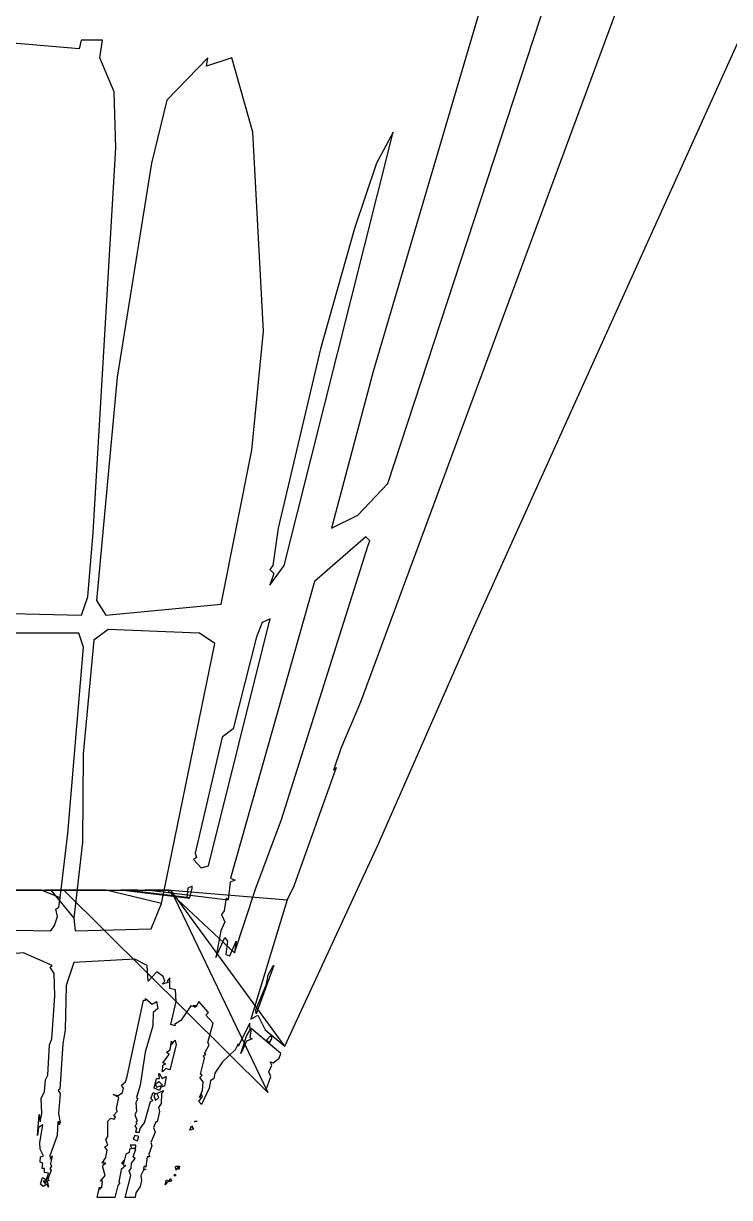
# Model space of a CAD drawing. Extents: x -57254 to 92099, y -1185 to 310651.
# Drawn here: x 4553 to 21059, y -1185 to 26254 of the extents above; entities that cross this region are included whole.
import ezdxf

# ---------------------------------------------------------------- set-up
doc = ezdxf.new("R2010")
doc.units = 0

msp = doc.modelspace()

# ---------------------------------------------------------------- linework, layer by layer
for p, q in [((15090.9091, 12170.4545), (39762.5845, 66786.6266)), ((27385.1675, 50816.9856), (12430.5687, 10395.1435)), ((13073.234, 15501.6202), (18003.2284, 30542.3729)), ((16086.6142, 29515.748), (12730.2716, 18121.5697)), ((5854.8243, 25659.176), (3461.9799, 25865.8537)), ((5901.0043, 25865.8537), (5854.8243, 25659.176)), ((6403.1564, 25865.8537), (5901.0043, 25865.8537)), ((6341.2558, 25454.7712), (6403.1564, 25865.8537)), ((6672.6831, 24659.1461), (6341.2558, 25454.7712)), ((8859.8794, 25454.7712), (7901.2601, 24465.5619)), ((9427.4565, 25454.7712), (8833.3039, 25252.6019)), ((8833.3039, 25252.6019), (8859.8794, 25454.7712)), ((9915.1597, 23711.5092), (9427.4565, 25454.7712)), ((6709.4832, 23346.2117), (6672.6831, 24659.1461)), ((7901.2601, 24465.5619), (7542.4599, 22988.4125)), ((10161.9718, 19065.1408), (9915.1597, 23711.5092)), ((13193.8482, 23711.5092), (12806.489, 22988.4125)), ((13145.9314, 23527.9085), (13193.8482, 23711.5092)), ((6184.7071, 14357.994), (6709.4832, 23346.2117)), ((10647.3988, 13585.2601), (13145.9314, 23527.9085)), ((7542.4599, 22988.4125), (6746.3194, 17991.5062)), ((12806.489, 22988.4125), (12291.1392, 21465.1899)), ((12291.1392, 21465.1899), (11497.4671, 18653.4954)), ((9894.9053, 16283.5423), (10161.9718, 19065.1408)), ((11497.4671, 18653.4954), (10504.6729, 14457.9439)), ((12730.2716, 18121.5697), (11750.7788, 14457.9439)), ((6746.3194, 17991.5062), (6260.282, 12769.3114)), ((9177.6178, 12681.9132), (9894.9053, 16283.5423)), ((12371.1548, 14762.4811), (13073.234, 15501.6202)), ((11750.7788, 14457.9439), (12371.1548, 14762.4811)), ((6057.9981, 12857.3433), (6184.7071, 14357.994)), ((10504.6729, 14457.9439), (10382.4663, 13585.2601)), ((10582.6974, 7647.4212), (12614.5539, 14062.7071)), ((12556.9432, 14258.8104), (11356.4309, 13215.9468)), ((12647.4501, 14160.3843), (12556.9432, 14258.8104)), ((12614.5539, 14062.7071), (12647.4501, 14160.3843)), ((10382.4663, 13585.2601), (10310.7379, 13491.9016)), ((10310.7379, 13491.9016), (10406.885, 13399.235)), ((10312.8029, 13125.3103), (10647.3988, 13585.2601)), ((11356.4309, 13215.9468), (9395.2535, 6278.1287)), ((10406.885, 13399.235), (10312.8029, 13125.3103)), ((5906.512, 12423.4524), (6057.9981, 12857.3433)), ((6260.282, 12769.3114), (6480.7626, 12423.4524)), ((6480.7626, 12423.4524), (9177.6178, 12681.9132)), ((2294.1448, 12508.9903), (5906.512, 12423.4524)), ((6536.5191, 12087.3061), (6196.3245, 11841.3268)), ((8649.0634, 12004.7393), (6536.5191, 12087.3061)), ((8875.0867, 6565.2325), (10294.9025, 12254.1909)), ((10135.2492, 12254.1909), (10004.7228, 11922.7482)), ((10317.2351, 12338.5214), (10135.2492, 12254.1909)), ((10294.9025, 12254.1909), (10317.2351, 12338.5214)), ((12842.931, 7064.8957), (15090.9091, 12170.4545)), ((5105.8452, 12004.7393), (2691.0404, 12004.7393)), ((5128.4135, 12004.7393), (5105.8452, 12004.7393)), ((5850.5981, 12004.7393), (5128.4135, 12004.7393)), ((5958.6023, 11680.1692), (5850.5981, 12004.7393)), ((6196.3245, 11841.3268), (5946.1821, 9181.1141)), ((8671.6317, 12004.7393), (8649.0634, 12004.7393)), ((9025.1256, 11760.469), (8671.6317, 12004.7393)), ((10004.7228, 11922.7482), (9453.4314, 9770.8333)), ((5590.8885, 7325.2282), (5958.6023, 11680.1692)), ((7779.8135, 5686.3085), (9025.1256, 11760.469)), ((12430.5687, 10395.1435), (11972.8245, 9309.3216)), ((9453.4314, 9770.8333), (9199.7977, 9570.5615)), ((9199.7977, 9570.5615), (8567.0958, 6861.7528)), ((5946.1821, 9181.1141), (5930.8126, 7116.3851)), ((11972.8245, 9309.3216), (11799.5515, 8805.7912)), ((11862.3118, 8867.3968), (10876.1615, 6091.7385)), ((11799.5515, 8805.7912), (11862.3118, 8867.3968)), ((9981.9698, 6045.7494), (10582.6974, 7647.4212)), ((5413.839, 5819.3613), (5590.8885, 7325.2282)), ((5930.8126, 7116.3851), (5730.6915, 5341.2859)), ((8567.0958, 6861.7528), (8594.879, 6761.838)), ((10666.2231, 2351.3406), (12842.931, 7064.8957)), ((8594.879, 6761.838), (8529.9519, 6712.2868)), ((8529.9519, 6712.2868), (8706.2895, 6516.7402)), ((8706.2895, 6516.7402), (8875.0867, 6565.2325)), ((8398.0116, 6045.7494), (8374.5842, 5819.3613)), ((8494.0024, 6091.7385), (8398.0116, 6045.7494)), ((8441.1178, 5819.3613), (8499.1153, 6045.7494)), ((8499.1153, 6045.7494), (8494.0024, 6091.7385)), ((9383.8315, 6184.4429), (9342.1817, 5774.7822)), ((9500.2129, 6231.1622), (9383.8315, 6184.4429)), ((9395.2535, 6278.1287), (9500.2129, 6231.1622)), ((9483.2499, 4536.3881), (9981.9698, 6045.7494)), ((10876.1615, 6091.7385), (10719.2036, 5774.7822)), ((0, 6000, 3200), (8000, 6000, 3200)), ((2836.9141, 6000, 3200), (5086.9141, 6000, 3200)), ((3182.3204, 6000, 866.958), (4917.1271, 6000, 858.6218)), ((4574.5856, 6000, 1692.2353), (3834.2541, 6000, 1700.5714)), ((4906.0773, 6000, 816.9412), (4552.4862, 6000, 816.9412)), ((4585.6354, 6000, 1700.5714), (4574.5856, 6000, 1692.2353)), ((4740.3315, 6000, 1700.5714), (4585.6354, 6000, 1700.5714)), ((4850.8287, 6000, 1650.5546), (4729.2818, 6000, 1683.8992)), ((4729.2818, 6000, 1683.8992), (4740.3315, 6000, 1700.5714)), ((4895.0276, 6000, 1592.2017), (4850.8287, 6000, 1650.5546)), ((4972.3757, 6000, 1033.6807), (4895.0276, 6000, 1592.2017)), ((4972.3757, 6000, 783.5966), (4906.0773, 6000, 816.9412)), ((4917.1271, 6000, 858.6218), (4972.3757, 6000, 900.3025)), ((4972.3757, 6000, 900.3025), (4972.3757, 6000, 1033.6807)), ((5413.839, 5819.3613), (4972.3757, 6000, 225.0756)), ((4972.3757, 6000, 225.0756), (4972.3757, 6000, 783.5966)), ((5182.3204, 6000, 1575.5294), (5071.8232, 6000, 1300.437)), ((5071.8232, 6000, 1300.437), (5071.8232, 6000, 891.9664)), ((5071.8232, 6000, 891.9664), (5193.3702, 6000, 858.6218)), ((5259.6685, 6000, 3200), (5082.8729, 6000, 3200)), ((5082.8729, 6000, 3200), (5303.8674, 6000, 3200)), ((5237.5691, 6000, 825.2773), (5082.8729, 6000, 800.2689)), ((5082.8729, 6000, 800.2689), (5082.8729, 6000, 491.8319)), ((5082.8729, 6000, 491.8319), (5193.3702, 6000, 191.7311)), ((5086.9141, 6000, 3200), (5108.9819, 6000, 3117.3333)), ((5138.1215, 6000, 3200), (5104.9724, 6000, 3200)), ((5104.9724, 6000, 3200), (5337.0166, 6000, 3200)), ((5108.9819, 6000, 3117.3333), (5196.2834, 6000, 2896.8889)), ((5160.221, 6000, 3200), (5116.0221, 6000, 3200)), ((5116.0221, 6000, 3200), (5226.5193, 6000, 3200)), ((5171.2707, 6000, 3200), (5116.0221, 6000, 3200)), ((5116.0221, 6000, 3200), (5237.5691, 6000, 3200)), ((5204.4199, 6000, 3200), (5138.1215, 6000, 3200)), ((5138.1215, 6000, 3200), (5160.221, 6000, 3200)), ((5226.5193, 6000, 3200), (5138.1215, 6000, 3200)), ((5138.1215, 6000, 3200), (5138.1215, 6000, 3200)), ((5138.1215, 6000, 3200), (5325.9669, 6000, 3200)), ((5226.5193, 6000, 3200), (5138.1215, 6000, 3200)), ((5193.3702, 6000, 3200), (5138.1215, 6000, 3200)), ((5138.1215, 6000, 3200), (5281.768, 6000, 3200)), ((5160.221, 6000, 3200), (5149.1713, 6000, 3200)), ((5149.1713, 6000, 3200), (5270.7182, 6000, 3200)), ((5270.7182, 6000, 3200), (5149.1713, 6000, 3200)), ((5149.1713, 6000, 3200), (5149.1713, 6000, 3200)), ((5149.1713, 6000, 3200), (5226.5193, 6000, 3200)), ((5281.768, 6000, 3200), (5160.221, 6000, 3200)), ((5226.5193, 6000, 3200), (5171.2707, 6000, 3200)), ((5171.2707, 6000, 3200), (5204.4199, 6000, 3200)), ((5182.3204, 6000, 3200), (5171.2707, 6000, 3200)), ((5237.5691, 6000, 3200), (5182.3204, 6000, 3200)), ((5248.6188, 6000, 1642.2185), (5182.3204, 6000, 1575.5294)), ((5204.4199, 6000, 3200), (5193.3702, 6000, 3200)), ((5193.3702, 6000, 858.6218), (6464.0884, 6000, 883.6303)), ((5193.3702, 6000, 191.7311), (5730.6915, 5341.2859)), ((5196.2834, 6000, 2896.8889), (5282.9704, 6000, 2731.5556)), ((5281.768, 6000, 3200), (5204.4199, 6000, 3200)), ((5237.5691, 6000, 3200), (5226.5193, 6000, 3200)), ((5280.3914, 6000, 3062.2222), (5236.3281, 6000, 3200)), ((5236.3281, 6000, 3200), (5497.0703, 6000, 3200)), ((5281.768, 6000, 3200), (5237.5691, 6000, 3200)), ((6276.2431, 6000, 816.9412), (5237.5691, 6000, 825.2773)), ((5513.8122, 6000, 1683.8992), (5248.6188, 6000, 1642.2185)), ((5292.8177, 6000, 3200), (5259.6685, 6000, 3200)), ((5323.2422, 6000, 2786.6667), (5280.3914, 6000, 3062.2222)), ((5348.0663, 6000, 3200), (5281.768, 6000, 3200)), ((5292.8177, 6000, 3200), (5281.768, 6000, 3200)), ((5282.9704, 6000, 2731.5556), (5323.2422, 6000, 2786.6667)), ((5370.1657, 6000, 3200), (5292.8177, 6000, 3200)), ((5337.0166, 6000, 3200), (5292.8177, 6000, 3200)), ((5303.8674, 6000, 3200), (5292.8177, 6000, 3200)), ((5292.8177, 6000, 3200), (5370.1657, 6000, 3200)), ((5325.9669, 6000, 3200), (5403.3149, 6000, 3200)), ((5337.0166, 6000, 3200), (5370.1657, 6000, 3200)), ((5348.0663, 6000, 3200), (5337.0166, 6000, 3200)), ((5436.4641, 6000, 3200), (5348.0663, 6000, 3200)), ((5348.0663, 6000, 3200), (5348.0663, 6000, 3200)), ((5370.1657, 6000, 3200), (5348.0663, 6000, 3200)), ((5403.3149, 6000, 3200), (5359.116, 6000, 3200)), ((5359.116, 6000, 3200), (5447.5138, 6000, 3200)), ((5379.4236, 5598.7355), (5413.839, 5819.3613)), ((5379.4236, 5598.7355), (5413.839, 5819.3613)), ((5458.5635, 6000, 3200), (5392.2652, 6000, 3200)), ((5392.2652, 6000, 3200), (5458.5635, 6000, 3200)), ((5403.3149, 6000, 3200), (5403.3149, 6000, 3200)), ((5447.5138, 6000, 3200), (5414.3646, 6000, 3200)), ((5414.3646, 6000, 3200), (5458.5635, 6000, 3200)), ((5502.7624, 6000, 3200), (5425.4144, 6000, 3200)), ((5425.4144, 6000, 3200), (5436.4641, 6000, 3200)), ((5458.5635, 6000, 3200), (5436.4641, 6000, 3200)), ((5436.4641, 6000, 3200), (5502.7624, 6000, 3200)), ((5497.0703, 6000, 3200), (10269.1694, 1270.1509)), ((5690.6077, 6000, 1683.8992), (5513.8122, 6000, 1675.563)), ((5513.8122, 6000, 1675.563), (5513.8122, 6000, 1683.8992)), ((5933.7017, 6000, 1608.8739), (5690.6077, 6000, 1683.8992)), ((5889.5028, 6000, 1950.6555), (5779.0055, 6000, 1875.6303)), ((5779.0055, 6000, 1875.6303), (5867.4033, 6000, 1825.6134)), ((5867.4033, 6000, 1825.6134), (5944.7514, 6000, 1833.9496)), ((5922.6519, 6000, 1942.3193), (5889.5028, 6000, 1950.6555)), ((5933.7017, 6000, 1950.6555), (5922.6519, 6000, 1942.3193)), ((6011.0497, 6000, 1892.3025), (5933.7017, 6000, 1950.6555)), ((6320.442, 6000, 1367.1261), (5933.7017, 6000, 1608.8739)), ((5944.7514, 6000, 1833.9496), (6011.0497, 6000, 1892.3025)), ((6298.3425, 6000, 2350.7899), (6176.7956, 6000, 2259.0924)), ((6176.7956, 6000, 2259.0924), (6298.3425, 6000, 2209.0756)), ((6287.2928, 6000, 816.9412), (6276.2431, 6000, 816.9412)), ((6486.1878, 6000, 791.9328), (6287.2928, 6000, 816.9412)), ((6342.5414, 6000, 2350.7899), (6298.3425, 6000, 2350.7899)), ((6298.3425, 6000, 2209.0756), (6386.7403, 6000, 2225.7479)), ((6441.989, 6000, 1183.7311), (6320.442, 6000, 1367.1261)), ((6353.5912, 6000, 2359.1261), (6342.5414, 6000, 2350.7899)), ((6475.1381, 6000, 2284.1008), (6353.5912, 6000, 2359.1261)), ((6386.7403, 6000, 2225.7479), (6475.1381, 6000, 2284.1008)), ((6464.0884, 6000, 883.6303), (6441.989, 6000, 1183.7311)), ((7779.8135, 5686.3085), (6486.1878, 6000, 791.9328)), ((6839.779, 6000, 2925.9832), (6828.7293, 6000, 2892.6387)), ((6828.7293, 6000, 2892.6387), (7016.5746, 6000, 2834.2857)), ((6994.4751, 6000, 3026.0168), (6839.779, 6000, 2925.9832)), ((6950.2762, 6000, 566.8571), (6839.779, 6000, 541.8487)), ((6839.779, 6000, 541.8487), (6861.8785, 6000, 150.0504)), ((6895.0276, 6000, 1500.5042), (6861.8785, 6000, 1342.1176)), ((6861.8785, 6000, 1342.1176), (6883.9779, 6000, 1042.0168)), ((6861.8785, 6000, 150.0504), (6895.0276, 6000, 133.3782)), ((6895.0276, 6000, 133.3782), (6861.8785, 6000, 125.042)), ((6861.8785, 6000, 125.042), (7005.5249, 6000, 91.6975)), ((6883.9779, 6000, 1042.0168), (6928.1768, 6000, 966.9916)), ((6939.2265, 6000, 16.6723), (6883.9779, 6000, 8.3361)), ((6883.9779, 6000, 8.3361), (8374.5842, 5819.3613)), ((6939.2265, 6000, 1575.5294), (6895.0276, 6000, 1500.5042)), ((6928.1768, 6000, 966.9916), (6906.0773, 6000, 958.6555)), ((6906.0773, 6000, 958.6555), (6961.326, 6000, 950.3193)), ((7005.5249, 6000, 1608.8739), (6939.2265, 6000, 1575.5294)), ((6950.2762, 6000, 8.3361), (6939.2265, 6000, 16.6723)), ((6961.326, 6000, 950.3193), (6950.2762, 6000, 925.3109)), ((6950.2762, 6000, 925.3109), (7049.7238, 6000, 966.9916)), ((6972.3757, 6000, 841.9496), (6950.2762, 6000, 808.605)), ((6950.2762, 6000, 808.605), (6950.2762, 6000, 566.8571)), ((8441.1178, 5819.3613), (6950.2762, 6000, 8.3361)), ((7049.7238, 6000, 850.2857), (6972.3757, 6000, 841.9496)), ((7138.1215, 6000, 3026.0168), (6994.4751, 6000, 3026.0168)), ((7049.7238, 6000, 966.9916), (7005.5249, 6000, 1600.5378)), ((7005.5249, 6000, 1600.5378), (7005.5249, 6000, 1608.8739)), ((7005.5249, 6000, 91.6975), (7104.9724, 6000, 100.0336)), ((7016.5746, 6000, 2834.2857), (7104.9724, 6000, 2850.958)), ((7104.9724, 6000, 100.0336), (7049.7238, 6000, 841.9496)), ((7049.7238, 6000, 841.9496), (7049.7238, 6000, 850.2857)), ((7104.9724, 6000, 2850.958), (7226.5193, 6000, 2925.9832)), ((7149.1713, 6000, 3026.0168), (7138.1215, 6000, 3026.0168)), ((7204.4199, 6000, 2992.6723), (7149.1713, 6000, 3026.0168)), ((7226.5193, 6000, 2925.9832), (7204.4199, 6000, 2992.6723)), ((7569.0608, 6000, 2034.0168), (7392.2652, 6000, 1833.9496)), ((7392.2652, 6000, 1833.9496), (7392.2652, 6000, 1308.7731)), ((7392.2652, 6000, 1308.7731), (7436.4641, 6000, 1042.0168)), ((7823.2044, 6000, 1025.3445), (7425.4144, 6000, 933.6471)), ((7425.4144, 6000, 933.6471), (7491.7127, 6000, 50.0168)), ((7436.4641, 6000, 1042.0168), (7668.5083, 6000, 1067.0252)), ((7491.7127, 6000, 50.0168), (7569.0608, 6000, 41.6807)), ((7569.0608, 6000, 41.6807), (7502.7624, 6000, 33.3445)), ((7502.7624, 6000, 33.3445), (9342.1817, 5774.7822)), ((7779.0055, 6000, 2084.0336), (7569.0608, 6000, 2034.0168)), ((7668.5083, 6000, 1067.0252), (7867.4033, 6000, 1125.3782)), ((7790.0552, 6000, 2084.0336), (7779.0055, 6000, 2084.0336)), ((7834.2541, 6000, 1867.2941), (7790.0552, 6000, 2084.0336)), ((7878.453, 6000, 1017.0084), (7823.2044, 6000, 1025.3445)), ((7867.4033, 6000, 1125.3782), (7834.2541, 6000, 1867.2941)), ((7955.8011, 6000, 275.0924), (7878.453, 6000, 1008.6723)), ((7878.453, 6000, 1008.6723), (7878.453, 6000, 1017.0084)), ((9483.2499, 4536.3881), (7922.6519, 6000, 8.3361)), ((7922.6519, 6000, 8.3361), (7955.8011, 6000, 275.0924)), ((8000, 6000, 3200), (8000, 6000, 3200)), ((8000, 6000, 3200), (8000, 6000, 3200)), ((8000, 6000, 3200), (8000, 6000, 3200)), ((8000, 6000, 3200), (8000, 6000, 3200)), ((8000, 6000, 3200), (8000, 6000, 3200)), ((8000, 6000, 3200), (8000, 6000, 3200)), ((8000, 6000, 3200), (8000, 6000, 3200)), ((8000, 6000, 3200), (10269.1694, 1270.1509)), ((8000, 6000, 2600.8739), (8000, 6000, 2575.8655)), ((8000, 6000, 2575.8655), (8000, 6000, 2592.5378)), ((8000, 6000, 2592.5378), (8000, 6000, 2550.8571)), ((8000, 6000, 2550.8571), (8000, 6000, 2475.8319)), ((8000, 6000, 2475.8319), (8000, 6000, 2300.7731)), ((8000, 6000, 2300.7731), (8000, 6000, 641.8824)), ((8000, 6000, 641.8824), (8000, 6000, 508.5042)), ((8000, 6000, 508.5042), (8000, 6000, 441.8151)), ((8000, 6000, 441.8151), (8000, 6000, 450.1513)), ((8000, 6000, 450.1513), (8000, 6000, 16.6723)), ((8000, 6000, 16.6723), (10719.2036, 5774.7822)), ((10666.2231, 2351.3406), (8000, 6000, 183.395)), ((8000, 6000, 183.395), (8000, 6000, 833.6134)), ((8000, 6000, 833.6134), (8000, 6000, 2484.1681)), ((8000, 6000, 2484.1681), (8000, 6000, 2600.8739)), ((8000, 6000, 2600.8739), (8000, 6000, 2575.8655)), ((8000, 6000, 2575.8655), (8000, 6000, 2609.2101)), ((8000, 6000, 2609.2101), (8000, 6000, 2600.8739)), ((8000, 6000, 2600.8739), (8000, 6000, 2600.8739)), ((8374.5842, 5819.3613), (8441.1178, 5819.3613)), ((8374.5842, 5819.3613), (8441.1178, 5819.3613)), ((9289.4212, 5819.3613), (9244.6696, 5512.0497)), ((9289.4212, 5819.3613), (9244.6696, 5512.0497)), ((9342.1817, 5774.7822), (9289.4212, 5819.3613)), ((9342.1817, 5774.7822), (9289.4212, 5819.3613)), ((10719.2036, 5774.7822), (9869.2629, 2979.1377)), ((10719.2036, 5774.7822), (9869.2629, 2979.1377)), ((5310.4013, 5555.2826), (5379.4236, 5598.7355)), ((5310.4013, 5555.2826), (5379.4236, 5598.7355)), ((5345.8732, 5383.6549), (5310.4013, 5555.2826)), ((5345.8732, 5383.6549), (5310.4013, 5555.2826)), ((7537.5667, 5091.4668), (7779.8135, 5686.3085)), ((7537.5667, 5091.4668), (7779.8135, 5686.3085)), ((9244.6696, 5512.0497), (9185.7271, 5426.2375)), ((9244.6696, 5512.0497), (9185.7271, 5426.2375)), ((5281.1274, 5173.913), (5345.8732, 5383.6549)), ((5281.1274, 5173.913), (5345.8732, 5383.6549)), ((5730.6915, 5341.2859), (5764.4254, 5050.5484)), ((5730.6915, 5341.2859), (5764.4254, 5050.5484)), ((9262.7344, 5257.1819), (9166.1103, 5050.5484)), ((9262.7344, 5257.1819), (9166.1103, 5050.5484)), ((9185.7271, 5426.2375), (9262.7344, 5257.1819)), ((9185.7271, 5426.2375), (9262.7344, 5257.1819)), ((3043.9009, 5091.4668), (5192.1793, 5050.5484)), ((3043.9009, 5091.4668), (5192.1793, 5050.5484)), ((5192.1793, 5050.5484), (5281.1274, 5173.913)), ((5192.1793, 5050.5484), (5281.1274, 5173.913)), ((5764.4254, 5050.5484), (7537.5667, 5091.4668)), ((5764.4254, 5050.5484), (7537.5667, 5091.4668)), ((9166.1103, 5050.5484), (9046.6432, 4422.2358)), ((9166.1103, 5050.5484), (9046.6432, 4422.2358)), ((9046.6432, 4422.2358), (9257.3587, 4888.8714)), ((9046.6432, 4422.2358), (9257.3587, 4888.8714)), ((9257.3587, 4888.8714), (9325.8145, 4809.2105)), ((9257.3587, 4888.8714), (9325.8145, 4809.2105)), ((9325.8145, 4809.2105), (9285.8021, 4498.1561)), ((9325.8145, 4809.2105), (9285.8021, 4498.1561)), ((9380.5473, 4460.1058), (9529.4486, 4809.2105)), ((9380.5473, 4460.1058), (9529.4486, 4809.2105)), ((9529.4486, 4809.2105), (9483.2499, 4536.3881)), ((9529.4486, 4809.2105), (9483.2499, 4536.3881)), ((4554.4859, 4536.3881), (2417.0472, 4347.032)), ((4554.4859, 4536.3881), (2417.0472, 4347.032)), ((5224.2122, 4235.5475), (4554.4859, 4536.3881)), ((5224.2122, 4235.5475), (4554.4859, 4536.3881)), ((9285.8021, 4498.1561), (9380.5473, 4460.1058)), ((9285.8021, 4498.1561), (9380.5473, 4460.1058)), ((5176.1158, 4198.7334), (5224.2122, 4235.5475)), ((5176.1158, 4198.7334), (5224.2122, 4235.5475)), ((5269.7938, 4053.182), (5176.1158, 4198.7334)), ((5269.7938, 4053.182), (5176.1158, 4198.7334)), ((5731.0758, 4309.6955), (5554.7081, 3770.0205)), ((5731.0758, 4309.6955), (5554.7081, 3770.0205)), ((7158.1356, 4384.545), (5731.0758, 4309.6955)), ((7158.1356, 4384.545), (5731.0758, 4309.6955)), ((7445.9306, 4235.5475), (7158.1356, 4384.545)), ((7445.9306, 4235.5475), (7158.1356, 4384.545)), ((7470.4275, 3874.9908), (7445.9306, 4235.5475)), ((7470.4275, 3874.9908), (7445.9306, 4235.5475)), ((10408.2219, 4235.5475), (9990.4602, 3105.2189)), ((10408.2219, 4235.5475), (9990.4602, 3105.2189)), ((10274.6851, 4017.2144), (10378.1665, 4198.7334)), ((10274.6851, 4017.2144), (10378.1665, 4198.7334)), ((10378.1665, 4198.7334), (10408.2219, 4235.5475)), ((10378.1665, 4198.7334), (10408.2219, 4235.5475)), ((5284.9202, 3530.571), (5269.7938, 4053.182)), ((5284.9202, 3530.571), (5269.7938, 4053.182)), ((7668.4884, 4089.3165), (7470.4275, 3874.9908)), ((7668.4884, 4089.3165), (7470.4275, 3874.9908)), ((7821.5613, 3981.4126), (7668.4884, 4089.3165)), ((7821.5613, 3981.4126), (7668.4884, 4089.3165)), ((7792.7233, 3804.8512), (7854.3897, 3874.9908)), ((7792.7233, 3804.8512), (7854.3897, 3874.9908)), ((7854.3897, 3874.9908), (7821.5613, 3981.4126)), ((7854.3897, 3874.9908), (7821.5613, 3981.4126)), ((7975.9662, 3945.7755), (7913.4608, 3874.9908)), ((7975.9662, 3945.7755), (7913.4608, 3874.9908)), ((7913.4608, 3874.9908), (7933.9915, 3839.8409)), ((7913.4608, 3874.9908), (7933.9915, 3839.8409)), ((7971.3827, 3700.8322), (7975.9662, 3945.7755)), ((7971.3827, 3700.8322), (7975.9662, 3945.7755)), ((10233.0026, 3804.8512), (10274.6851, 4017.2144)), ((10233.0026, 3804.8512), (10274.6851, 4017.2144)), ((5554.7081, 3770.0205), (5531.3098, 2733.388)), ((5554.7081, 3770.0205), (5531.3098, 2733.388)), ((7933.9915, 3839.8409), (7792.7233, 3804.8512)), ((7933.9915, 3839.8409), (7792.7233, 3804.8512)), ((8108.0924, 3666.4724), (7971.3827, 3700.8322)), ((8108.0924, 3666.4724), (7971.3827, 3700.8322)), ((8121.056, 3397.0809), (8108.0924, 3666.4724)), ((8121.056, 3397.0809), (8108.0924, 3666.4724)), ((9987.432, 3201.2286), (10233.0026, 3804.8512)), ((9987.432, 3201.2286), (10233.0026, 3804.8512)), ((5212.5295, 2525.0926), (5284.9202, 3530.571)), ((5212.5295, 2525.0926), (5284.9202, 3530.571)), ((6980.3624, 1645.5768), (7355.8009, 3430.2309)), ((6980.3624, 1645.5768), (7355.8009, 3430.2309)), ((7355.8009, 3430.2309), (7413.1651, 3430.2309)), ((7355.8009, 3430.2309), (7413.1651, 3430.2309)), ((7406.396, 3463.5286), (7561.5072, 3331.2202)), ((7413.1651, 3430.2309), (7406.396, 3463.5286)), ((7406.396, 3463.5286), (7561.5072, 3331.2202)), ((7413.1651, 3430.2309), (7406.396, 3463.5286)), ((7561.5072, 3331.2202), (7663.1609, 3397.0809)), ((7561.5072, 3331.2202), (7663.1609, 3397.0809)), ((7663.1609, 3397.0809), (7693.7447, 3233.5126)), ((7663.1609, 3397.0809), (7693.7447, 3233.5126)), ((7998.8969, 2855.2124), (8121.056, 3397.0809)), ((7998.8969, 2855.2124), (8121.056, 3397.0809)), ((8463.3973, 3298.5075), (8232.8777, 2947.9564)), ((8463.3973, 3298.5075), (8232.8777, 2947.9564)), ((8581.2354, 3265.9386), (8463.3973, 3298.5075)), ((8581.2354, 3265.9386), (8463.3973, 3298.5075)), ((8591.3291, 3298.5075), (8520.2559, 3298.5075)), ((8520.2559, 3298.5075), (8567.052, 3265.9386)), ((8591.3291, 3298.5075), (8520.2559, 3298.5075)), ((8520.2559, 3298.5075), (8567.052, 3265.9386)), ((8567.052, 3265.9386), (8591.3291, 3298.5075)), ((8567.052, 3265.9386), (8591.3291, 3298.5075)), ((8650.4972, 3397.0809), (8581.2354, 3265.9386)), ((8650.4972, 3397.0809), (8581.2354, 3265.9386)), ((8878.7346, 3137.0826), (8650.4972, 3397.0809)), ((8878.7346, 3137.0826), (8650.4972, 3397.0809)), ((7585.2373, 3137.0826), (7577.5714, 2824.5614)), ((7585.2373, 3137.0826), (7577.5714, 2824.5614)), ((7693.7447, 3233.5126), (7585.2373, 3137.0826)), ((7693.7447, 3233.5126), (7585.2373, 3137.0826)), ((8815.5666, 3073.4934), (8878.7346, 3137.0826)), ((8815.5666, 3073.4934), (8878.7346, 3137.0826)), ((8988.5995, 2885.9946), (8815.5666, 3073.4934)), ((8988.5995, 2885.9946), (8815.5666, 3073.4934)), ((9869.2629, 2979.1377), (10033.457, 3073.4934)), ((9869.2629, 2979.1377), (10033.457, 3073.4934)), ((9990.4602, 3105.2189), (9987.432, 3201.2286)), ((9990.4602, 3105.2189), (9987.432, 3201.2286)), ((10033.457, 3073.4934), (10207.2737, 2733.388)), ((10033.457, 3073.4934), (10207.2737, 2733.388)), ((7577.5714, 2824.5614), (7397.8665, 2209.7985)), ((7577.5714, 2824.5614), (7397.8665, 2209.7985)), ((8100.4472, 2824.5614), (7998.8969, 2855.2124)), ((8100.4472, 2824.5614), (7998.8969, 2855.2124)), ((8232.8777, 2947.9564), (8081.6327, 2855.2124)), ((8232.8777, 2947.9564), (8081.6327, 2855.2124)), ((8081.6327, 2855.2124), (8100.4472, 2824.5614)), ((8081.6327, 2855.2124), (8100.4472, 2824.5614)), ((8860.0884, 2437.6757), (8988.5995, 2885.9946)), ((8860.0884, 2437.6757), (8988.5995, 2885.9946)), ((9845.3672, 2885.9946), (9575.1447, 2351.3406)), ((9845.3672, 2885.9946), (9575.1447, 2351.3406)), ((9851.7911, 2733.388), (9845.3672, 2885.9946)), ((9851.7911, 2733.388), (9845.3672, 2885.9946)), ((9877.9201, 2763.6501), (9845.8215, 2554.4755)), ((9877.9201, 2763.6501), (9845.8215, 2554.4755)), ((10571.5976, 2181.8361), (9877.9201, 2763.6501)), ((10571.5976, 2181.8361), (9877.9201, 2763.6501)), ((5160, 2380), (5212.5295, 2525.0926)), ((5160, 2380), (5212.5295, 2525.0926)), ((5531.3098, 2733.388), (5469.7041, 2408.7781)), ((5531.3098, 2733.388), (5469.7041, 2408.7781)), ((8078.6208, 2466.6935), (8100.5647, 2495.8322)), ((8078.6208, 2466.6935), (8100.5647, 2495.8322)), ((8100.5647, 2495.8322), (8120, 2380)), ((8100.5647, 2495.8322), (8120, 2380)), ((9638.4307, 2181.8361), (9763.3769, 2583.9816)), ((9638.4307, 2181.8361), (9763.3769, 2583.9816)), ((9763.3769, 2583.9816), (9851.7911, 2733.388)), ((9763.3769, 2583.9816), (9851.7911, 2733.388)), ((9900.9768, 2525.0926), (9769.1018, 2466.6935)), ((9900.9768, 2525.0926), (9769.1018, 2466.6935)), ((9845.8215, 2554.4755), (9900.9768, 2525.0926)), ((9845.8215, 2554.4755), (9900.9768, 2525.0926)), ((10207.2737, 2733.388), (10666.2231, 2351.3406)), ((10207.2737, 2733.388), (10666.2231, 2351.3406)), ((10318.0681, 2583.9816), (10238.2361, 2495.8322)), ((10318.0681, 2583.9816), (10238.2361, 2495.8322)), ((10238.2361, 2495.8322), (10306.0651, 2437.6757)), ((10238.2361, 2495.8322), (10306.0651, 2437.6757)), ((10306.0651, 2437.6757), (10359.0434, 2525.0926)), ((10306.0651, 2437.6757), (10359.0434, 2525.0926)), ((10358.8497, 2554.4755), (10318.0681, 2583.9816)), ((10358.8497, 2554.4755), (10318.0681, 2583.9816)), ((10359.0434, 2525.0926), (10358.8497, 2554.4755)), ((10359.0434, 2525.0926), (10358.8497, 2554.4755)), ((5126.1546, 1671.3906), (5160, 2380)), ((5126.1546, 1671.3906), (5160, 2380)), ((5469.7041, 2408.7781), (5406.6259, 1343.5129)), ((5469.7041, 2408.7781), (5406.6259, 1343.5129)), ((7397.8665, 2209.7985), (7282.5614, 1442.6484)), ((7397.8665, 2209.7985), (7282.5614, 1442.6484)), ((7898.3274, 2209.7985), (7980.4285, 2266.0672)), ((7898.3274, 2209.7985), (7980.4285, 2266.0672)), ((7961.1752, 2153.9874), (7898.3274, 2209.7985)), ((7961.1752, 2153.9874), (7898.3274, 2209.7985)), ((8120, 2380), (7974.187, 1801.9935)), ((8120, 2380), (7974.187, 1801.9935)), ((7980.4285, 2266.0672), (8011.5382, 2466.6935)), ((7980.4285, 2266.0672), (8011.5382, 2466.6935)), ((8011.5382, 2466.6935), (8013.3333, 2380)), ((8011.5382, 2466.6935), (8013.3333, 2380)), ((8013.3333, 2380), (8078.6208, 2466.6935)), ((8013.3333, 2380), (8078.6208, 2466.6935)), ((8784.123, 2181.8361), (8893.3333, 2380)), ((8784.123, 2181.8361), (8893.3333, 2380)), ((8893.3333, 2380), (8860.0884, 2437.6757)), ((8893.3333, 2380), (8860.0884, 2437.6757)), ((9501.1902, 2266.0672), (9209.2782, 1989.2445)), ((9501.1902, 2266.0672), (9209.2782, 1989.2445)), ((9571.5145, 2408.7781), (9501.1902, 2266.0672)), ((9571.5145, 2408.7781), (9501.1902, 2266.0672)), ((9575.1447, 2351.3406), (9571.5145, 2408.7781)), ((9575.1447, 2351.3406), (9571.5145, 2408.7781)), ((9769.1018, 2466.6935), (9638.4307, 2181.8361)), ((9769.1018, 2466.6935), (9638.4307, 2181.8361)), ((7812.7133, 1908.3532), (7884.8735, 1935.2091)), ((7812.7133, 1908.3532), (7884.8735, 1935.2091)), ((7815.0663, 1962.1726), (7961.1752, 2153.9874)), ((7815.0663, 1962.1726), (7961.1752, 2153.9874)), ((7884.8735, 1935.2091), (7815.0663, 1962.1726)), ((7884.8735, 1935.2091), (7815.0663, 1962.1726)), ((8690.9667, 1697.3059), (8784.5642, 2071.1166)), ((8690.9667, 1697.3059), (8784.5642, 2071.1166)), ((8764.7097, 2126.2517), (8813.7461, 2153.9874)), ((8764.7097, 2126.2517), (8813.7461, 2153.9874)), ((8784.5642, 2071.1166), (8764.7097, 2126.2517)), ((8784.5642, 2071.1166), (8764.7097, 2126.2517)), ((8813.7461, 2153.9874), (8784.123, 2181.8361)), ((8813.7461, 2153.9874), (8784.123, 2181.8361)), ((9209.2782, 1989.2445), (9030.4878, 1723.3232)), ((9209.2782, 1989.2445), (9030.4878, 1723.3232)), ((10363.1094, 1908.3532), (10323.7009, 1989.2445)), ((10323.7009, 1989.2445), (10388.6195, 1962.1726)), ((10363.1094, 1908.3532), (10323.7009, 1989.2445)), ((10323.7009, 1989.2445), (10388.6195, 1962.1726)), ((10388.6195, 1962.1726), (10531.5169, 2071.1166)), ((10388.6195, 1962.1726), (10531.5169, 2071.1166)), ((10531.5169, 2071.1166), (10571.5976, 2181.8361)), ((10531.5169, 2071.1166), (10571.5976, 2181.8361)), ((5067.1689, 1568.7382), (5126.1546, 1671.3906)), ((5067.1689, 1568.7382), (5126.1546, 1671.3906)), ((7714.7385, 1697.3059), (7722.0528, 1723.3232)), ((7714.7385, 1697.3059), (7722.0528, 1723.3232)), ((7736.084, 1594.2512), (7714.7385, 1697.3059)), ((7736.084, 1594.2512), (7714.7385, 1697.3059)), ((7722.0528, 1723.3232), (7798.9811, 1594.2512)), ((7722.0528, 1723.3232), (7798.9811, 1594.2512)), ((7805.7659, 1749.4431), (7812.7133, 1908.3532)), ((7805.7659, 1749.4431), (7812.7133, 1908.3532)), ((7879.6415, 1828.4251), (7805.7659, 1749.4431)), ((7879.6415, 1828.4251), (7805.7659, 1749.4431)), ((7974.187, 1801.9935), (7879.6415, 1828.4251)), ((7974.187, 1801.9935), (7879.6415, 1828.4251)), ((8676.0776, 1619.8639), (8732.3801, 1671.3906)), ((8676.0776, 1619.8639), (8732.3801, 1671.3906)), ((8732.3801, 1671.3906), (8690.9667, 1697.3059)), ((8732.3801, 1671.3906), (8690.9667, 1697.3059)), ((9030.4878, 1723.3232), (9006.6042, 1594.2512)), ((9030.4878, 1723.3232), (9006.6042, 1594.2512)), ((10287.7872, 1749.4431), (10363.1094, 1908.3532)), ((10287.7872, 1749.4431), (10363.1094, 1908.3532)), ((10339.5845, 1645.5768), (10287.7872, 1749.4431)), ((10339.5845, 1645.5768), (10287.7872, 1749.4431)), ((5044.8036, 1294.5117), (5067.1689, 1568.7382)), ((5044.8036, 1294.5117), (5067.1689, 1568.7382)), ((6847.3733, 1442.6484), (6938.9695, 1518.009)), ((6847.3733, 1442.6484), (6938.9695, 1518.009)), ((6892.8174, 1368.1543), (6847.3733, 1442.6484)), ((6892.8174, 1368.1543), (6847.3733, 1442.6484)), ((6938.9695, 1518.009), (6980.3624, 1645.5768)), ((6938.9695, 1518.009), (6980.3624, 1645.5768)), ((7282.5614, 1442.6484), (7196.2083, 1149.7235)), ((7282.5614, 1442.6484), (7196.2083, 1149.7235)), ((7609.8405, 1368.1543), (7660.6076, 1594.2512)), ((7609.8405, 1368.1543), (7660.6076, 1594.2512)), ((7714.3572, 1518.009), (7637.7227, 1467.6716)), ((7714.3572, 1518.009), (7637.7227, 1467.6716)), ((7637.7227, 1467.6716), (7666.3157, 1392.8903)), ((7637.7227, 1467.6716), (7666.3157, 1392.8903)), ((7660.6076, 1594.2512), (7736.084, 1594.2512)), ((7660.6076, 1594.2512), (7736.084, 1594.2512)), ((7666.3157, 1392.8903), (7804.7871, 1442.6484)), ((7666.3157, 1392.8903), (7804.7871, 1442.6484)), ((7726.8634, 1518.009), (7714.3572, 1518.009)), ((7726.8634, 1518.009), (7714.3572, 1518.009)), ((7804.7871, 1442.6484), (7726.8634, 1518.009)), ((7804.7871, 1442.6484), (7726.8634, 1518.009)), ((7765.4053, 1392.8903), (7731.5271, 1318.9655)), ((7765.4053, 1392.8903), (7731.5271, 1318.9655)), ((7847.1085, 1417.7215), (7765.4053, 1392.8903)), ((7847.1085, 1417.7215), (7765.4053, 1392.8903)), ((7798.9811, 1594.2512), (7889.6256, 1645.5768)), ((7798.9811, 1594.2512), (7889.6256, 1645.5768)), ((7889.6256, 1645.5768), (7847.1085, 1417.7215)), ((7889.6256, 1645.5768), (7847.1085, 1417.7215)), ((8752.3762, 1518.009), (8676.0776, 1619.8639)), ((8752.3762, 1518.009), (8676.0776, 1619.8639)), ((8741.3793, 1318.9655), (8752.3762, 1518.009)), ((8741.3793, 1318.9655), (8752.3762, 1518.009)), ((8924.5035, 1543.3244), (8895.5371, 1368.1543)), ((8924.5035, 1543.3244), (8895.5371, 1368.1543)), ((9006.6042, 1594.2512), (8924.5035, 1543.3244)), ((9006.6042, 1594.2512), (8924.5035, 1543.3244)), ((10219.2118, 1318.9655), (10339.5845, 1645.5768)), ((10219.2118, 1318.9655), (10339.5845, 1645.5768)), ((4970.4027, 1125.9098), (5044.8036, 1294.5117)), ((4970.4027, 1125.9098), (5044.8036, 1294.5117)), ((4979.1777, 779.1541), (4970.4027, 1125.9098)), ((4979.1777, 779.1541), (4970.4027, 1125.9098)), ((5406.6259, 1343.5129), (5366.9951, 1318.9655)), ((5406.6259, 1343.5129), (5366.9951, 1318.9655)), ((5366.9951, 1318.9655), (5408.192, 1245.8826)), ((5366.9951, 1318.9655), (5408.192, 1245.8826)), ((5408.192, 1245.8826), (5368.4894, 779.1541)), ((5408.192, 1245.8826), (5368.4894, 779.1541)), ((6783.0103, 1149.7235), (6652.1633, 1221.7062)), ((6652.1633, 1221.7062), (6769.1369, 1197.6212)), ((6783.0103, 1149.7235), (6652.1633, 1221.7062)), ((6652.1633, 1221.7062), (6769.1369, 1197.6212)), ((6726.5151, 892.6063), (6783.0103, 1149.7235)), ((6726.5151, 892.6063), (6783.0103, 1149.7235)), ((6769.1369, 1197.6212), (6870.8134, 1270.1509)), ((6769.1369, 1197.6212), (6870.8134, 1270.1509)), ((6870.8134, 1270.1509), (6892.8174, 1368.1543)), ((6870.8134, 1270.1509), (6892.8174, 1368.1543)), ((7226.589, 1125.9098), (7178.4252, 1031.5435)), ((7226.589, 1125.9098), (7178.4252, 1031.5435)), ((7196.2083, 1149.7235), (7226.589, 1125.9098)), ((7196.2083, 1149.7235), (7226.589, 1125.9098)), ((7529.8399, 1125.9098), (7582.3825, 1270.1509)), ((7529.8399, 1125.9098), (7582.3825, 1270.1509)), ((7577.0393, 1078.5498), (7529.8399, 1125.9098)), ((7577.0393, 1078.5498), (7529.8399, 1125.9098)), ((7582.3825, 1270.1509), (7636.8089, 1245.8826)), ((7582.3825, 1270.1509), (7636.8089, 1245.8826)), ((7636.8089, 1245.8826), (7598.6581, 1197.6212)), ((7636.8089, 1245.8826), (7598.6581, 1197.6212)), ((7598.6581, 1197.6212), (7637.4622, 1078.5498)), ((7598.6581, 1197.6212), (7637.4622, 1078.5498)), ((7731.5271, 1318.9655), (7609.8405, 1368.1543)), ((7731.5271, 1318.9655), (7609.8405, 1368.1543)), ((7637.4622, 1078.5498), (7718.7823, 1149.7235)), ((7637.4622, 1078.5498), (7718.7823, 1149.7235)), ((7673.5444, 1245.8826), (7830.0493, 1318.9655)), ((7673.5444, 1245.8826), (7830.0493, 1318.9655)), ((7718.7823, 1149.7235), (7673.5444, 1245.8826)), ((7718.7823, 1149.7235), (7673.5444, 1245.8826)), ((7783.7507, 1245.8826), (7773.3582, 1008.1716)), ((7783.7507, 1245.8826), (7773.3582, 1008.1716)), ((7830.0493, 1318.9655), (7783.7507, 1245.8826)), ((7830.0493, 1318.9655), (7783.7507, 1245.8826)), ((8655.9315, 1055.0027), (8736.3935, 1173.6272)), ((8655.9315, 1055.0027), (8736.3935, 1173.6272)), ((8666.7072, 1149.7235), (8741.3793, 1318.9655)), ((8666.7072, 1149.7235), (8741.3793, 1318.9655)), ((8717.6729, 1221.7062), (8666.7072, 1149.7235)), ((8717.6729, 1221.7062), (8666.7072, 1149.7235)), ((8895.5371, 1368.1543), (8713.9259, 984.8866)), ((8895.5371, 1368.1543), (8713.9259, 984.8866)), ((8736.3935, 1173.6272), (8717.6729, 1221.7062)), ((8736.3935, 1173.6272), (8717.6729, 1221.7062)), ((10269.1694, 1270.1509), (10219.2118, 1318.9655)), ((10269.1694, 1270.1509), (10219.2118, 1318.9655)), ((6656.4796, 734.352), (6747.025, 824.2851)), ((6656.4796, 734.352), (6747.025, 824.2851)), ((6747.025, 824.2851), (6726.5151, 892.6063)), ((6747.025, 824.2851), (6726.5151, 892.6063)), ((7196.9688, 824.2851), (7155.9114, 756.7122)), ((7196.9688, 824.2851), (7155.9114, 756.7122)), ((7178.4252, 1031.5435), (7196.9688, 824.2851)), ((7178.4252, 1031.5435), (7196.9688, 824.2851)), ((7382.9578, 558.3618), (7522.1036, 1055.0027)), ((7382.9578, 558.3618), (7522.1036, 1055.0027)), ((7522.1036, 1055.0027), (7577.0393, 1078.5498)), ((7522.1036, 1055.0027), (7577.0393, 1078.5498)), ((7729.7969, 824.2851), (7679.2015, 580.0836)), ((7729.7969, 824.2851), (7679.2015, 580.0836)), ((7773.3582, 1008.1716), (7709.6678, 915.5484)), ((7773.3582, 1008.1716), (7709.6678, 915.5484)), ((7709.6678, 915.5484), (7729.7969, 824.2851)), ((7709.6678, 915.5484), (7729.7969, 824.2851)), ((8713.9259, 984.8866), (8655.9315, 1055.0027)), ((8713.9259, 984.8866), (8655.9315, 1055.0027)), ((4881.5053, 262.2478), (4918.5115, 756.7122)), ((4881.5053, 262.2478), (4918.5115, 756.7122)), ((4918.5115, 756.7122), (4940.1114, 580.0836)), ((4918.5115, 756.7122), (4940.1114, 580.0836)), ((4940.1114, 580.0836), (4979.1777, 779.1541)), ((4940.1114, 580.0836), (4979.1777, 779.1541)), ((5357.9387, 580.0836), (5344.8607, 262.2478)), ((5357.9387, 580.0836), (5344.8607, 262.2478)), ((5392.7577, 580.0836), (5357.9387, 580.0836)), ((5392.7577, 580.0836), (5357.9387, 580.0836)), ((5368.4894, 779.1541), (5413.4276, 558.3618)), ((5368.4894, 779.1541), (5413.4276, 558.3618)), ((5385.2814, 515.1515), (5392.7577, 580.0836)), ((5385.2814, 515.1515), (5392.7577, 580.0836)), ((5413.4276, 558.3618), (5385.2814, 515.1515)), ((5413.4276, 558.3618), (5385.2814, 515.1515)), ((6523.1091, 601.8836), (6595.2771, 667.7578)), ((6523.1091, 601.8836), (6595.2771, 667.7578)), ((6527.0758, 241.6516), (6523.1091, 601.8836)), ((6527.0758, 241.6516), (6523.1091, 601.8836)), ((6595.2771, 667.7578), (6672.2679, 645.7203)), ((6595.2771, 667.7578), (6672.2679, 645.7203)), ((6705.3932, 689.8753), (6656.4796, 734.352)), ((6705.3932, 689.8753), (6656.4796, 734.352)), ((6672.2679, 645.7203), (6705.3932, 689.8753)), ((6672.2679, 645.7203), (6705.3932, 689.8753)), ((7155.9114, 756.7122), (7209.1157, 601.8836)), ((7155.9114, 756.7122), (7209.1157, 601.8836)), ((7209.1157, 601.8836), (7180.13, 580.0836)), ((7209.1157, 601.8836), (7180.13, 580.0836)), ((7180.13, 580.0836), (7203.4232, 536.7179)), ((7180.13, 580.0836), (7203.4232, 536.7179)), ((7278.1248, 429.6521), (7382.9578, 558.3618)), ((7278.1248, 429.6521), (7382.9578, 558.3618)), ((7644.3825, 580.0836), (7593.9832, 450.9128)), ((7644.3825, 580.0836), (7593.9832, 450.9128)), ((7679.2015, 580.0836), (7644.3825, 580.0836)), ((7679.2015, 580.0836), (7644.3825, 580.0836)), ((8616.0107, 601.8836), (8549.675, 580.0836)), ((8549.675, 580.0836), (8557.8745, 601.8836)), ((8616.0107, 601.8836), (8549.675, 580.0836)), ((8549.675, 580.0836), (8557.8745, 601.8836)), ((8557.8745, 601.8836), (8616.0107, 601.8836)), ((8557.8745, 601.8836), (8616.0107, 601.8836)), ((4907.1076, 450.9128), (4881.5053, 262.2478)), ((4907.1076, 450.9128), (4881.5053, 262.2478)), ((5004.329, 515.1515), (4907.1076, 450.9128)), ((5004.329, 515.1515), (4907.1076, 450.9128)), ((4936.1939, 99.4706), (5004.329, 515.1515)), ((4936.1939, 99.4706), (5004.329, 515.1515)), ((7203.4232, 536.7179), (7157.4095, 493.6621)), ((7203.4232, 536.7179), (7157.4095, 493.6621)), ((7157.4095, 493.6621), (7197.891, 429.6521)), ((7157.4095, 493.6621), (7197.891, 429.6521)), ((7197.891, 429.6521), (7175.3258, 345.3594)), ((7197.891, 429.6521), (7175.3258, 345.3594)), ((7175.3258, 345.3594), (7266.3746, 345.3594)), ((7175.3258, 345.3594), (7266.3746, 345.3594)), ((7266.3746, 345.3594), (7278.1248, 429.6521)), ((7266.3746, 345.3594), (7278.1248, 429.6521)), ((7630.5696, 345.3594), (7533.0176, 99.4706)), ((7630.5696, 345.3594), (7533.0176, 99.4706)), ((7593.9832, 450.9128), (7630.5696, 345.3594)), ((7593.9832, 450.9128), (7630.5696, 345.3594)), ((8442.9216, 387.3565), (8474.6075, 472.2494)), ((8442.9216, 387.3565), (8474.6075, 472.2494)), ((8530.8924, 408.4668), (8442.9216, 387.3565)), ((8530.8924, 408.4668), (8442.9216, 387.3565)), ((8474.6075, 472.2494), (8482.5997, 493.6621)), ((8474.6075, 472.2494), (8482.5997, 493.6621)), ((8482.5997, 493.6621), (8530.8924, 408.4668)), ((8482.5997, 493.6621), (8530.8924, 408.4668)), ((4945.4186, -58.8688), (4936.1939, 99.4706)), ((4945.4186, -58.8688), (4936.1939, 99.4706)), ((5344.8607, 262.2478), (5171.3031, -212.9494)), ((5344.8607, 262.2478), (5171.3031, -212.9494)), ((6453.0387, 0), (6527.9965, 39.5831)), ((6453.0387, 0), (6527.9965, 39.5831)), ((6513.1694, -78.3582), (6453.0387, 0)), ((6513.1694, -78.3582), (6453.0387, 0)), ((6475.9131, 159.9821), (6527.0758, 241.6516)), ((6475.9131, 159.9821), (6527.0758, 241.6516)), ((6527.9965, 39.5831), (6475.9131, 159.9821)), ((6527.9965, 39.5831), (6475.9131, 159.9821)), ((7104.557, 39.5831), (7049.1185, 39.5831)), ((7049.1185, 39.5831), (7083.3609, -39.3129)), ((7104.557, 39.5831), (7049.1185, 39.5831)), ((7049.1185, 39.5831), (7083.3609, -39.3129)), ((7115.6447, 39.5831), (7104.557, 39.5831)), ((7115.6447, 39.5831), (7104.557, 39.5831)), ((7182.171, 39.5831), (7115.6447, 39.5831)), ((7182.171, 39.5831), (7115.6447, 39.5831)), ((7153.0768, 262.2478), (7119.9147, 180.2929)), ((7153.0768, 262.2478), (7119.9147, 180.2929)), ((7119.9147, 180.2929), (7220.9361, 139.7417)), ((7119.9147, 180.2929), (7220.9361, 139.7417)), ((7249.0975, 241.6516), (7153.0768, 262.2478)), ((7249.0975, 241.6516), (7153.0768, 262.2478)), ((7176.8794, -19.69), (7182.171, 39.5831)), ((7176.8794, -19.69), (7182.171, 39.5831)), ((7220.9361, 139.7417), (7243.4259, 221.1273)), ((7220.9361, 139.7417), (7243.4259, 221.1273)), ((7243.4259, 221.1273), (7249.0975, 241.6516)), ((7243.4259, 221.1273), (7249.0975, 241.6516)), ((7553.0467, 19.7576), (7482.2352, -174.8191)), ((7553.0467, 19.7576), (7482.2352, -174.8191)), ((7533.0176, 99.4706), (7553.0467, 19.7576)), ((7533.0176, 99.4706), (7553.0467, 19.7576)), ((4941.7304, -362.9408), (4952.7934, -231.9186)), ((4941.7304, -362.9408), (4952.7934, -231.9186)), ((5019.4675, -212.9494), (4945.4186, -58.8688)), ((5019.4675, -212.9494), (4945.4186, -58.8688)), ((4952.7934, -231.9186), (5019.4675, -212.9494)), ((4952.7934, -231.9186), (5019.4675, -212.9494)), ((5171.3031, -212.9494), (5185.0256, -288.446)), ((5171.3031, -212.9494), (5185.0256, -288.446)), ((5225.5301, -212.9494), (5183.9369, -399.8187)), ((5225.5301, -212.9494), (5183.9369, -399.8187)), ((5185.0256, -288.446), (5225.5301, -212.9494)), ((5185.0256, -288.446), (5225.5301, -212.9494)), ((6393.1624, -381.4103), (6475.2743, -250.8242)), ((6393.1624, -381.4103), (6475.2743, -250.8242)), ((6475.2743, -250.8242), (6513.1694, -78.3582)), ((6475.2743, -250.8242), (6513.1694, -78.3582)), ((6949.0179, -174.8191), (6885.7417, -418.1663)), ((6949.0179, -174.8191), (6885.7417, -418.1663)), ((7024.5127, -136.4306), (6949.0179, -174.8191)), ((7024.5127, -136.4306), (6949.0179, -174.8191)), ((7034.134, -58.8688), (7024.5127, -136.4306)), ((7034.134, -58.8688), (7024.5127, -136.4306)), ((7072.3489, -39.3129), (7034.134, -58.8688)), ((7072.3489, -39.3129), (7034.134, -58.8688)), ((7177.0461, -58.8688), (7072.3489, -39.3129)), ((7177.0461, -58.8688), (7072.3489, -39.3129)), ((7076.9231, -381.4103), (7161.7568, -269.6666)), ((7076.9231, -381.4103), (7161.7568, -269.6666)), ((7083.3609, -39.3129), (7176.8794, -19.69)), ((7083.3609, -39.3129), (7176.8794, -19.69)), ((7118.233, -231.9186), (7177.0461, -58.8688)), ((7118.233, -231.9186), (7177.0461, -58.8688)), ((7161.7568, -269.6666), (7118.233, -231.9186)), ((7161.7568, -269.6666), (7118.233, -231.9186)), ((7443.0489, -231.9186), (7411.9205, -472.8477)), ((7443.0489, -231.9186), (7411.9205, -472.8477)), ((7497.1849, -231.9186), (7443.0489, -231.9186)), ((7497.1849, -231.9186), (7443.0489, -231.9186)), ((7482.2352, -174.8191), (7497.1849, -231.9186)), ((7482.2352, -174.8191), (7497.1849, -231.9186)), ((5004.2735, -381.4103), (4941.7304, -362.9408)), ((5004.2735, -381.4103), (4941.7304, -362.9408)), ((4992.7655, -509.0035), (5004.2735, -381.4103)), ((4992.7655, -509.0035), (5004.2735, -381.4103)), ((5045.5722, -509.0035), (4992.7655, -509.0035)), ((5045.5722, -509.0035), (4992.7655, -509.0035)), ((5047.5592, -598.3658), (5045.5722, -509.0035)), ((5047.5592, -598.3658), (5045.5722, -509.0035)), ((5200.0632, -544.9234), (5125.3936, -755.6141)), ((5200.0632, -544.9234), (5125.3936, -755.6141)), ((5209.9342, -454.6805), (5172.3082, -509.0035)), ((5209.9342, -454.6805), (5172.3082, -509.0035)), ((5172.3082, -509.0035), (5200.0632, -544.9234)), ((5172.3082, -509.0035), (5200.0632, -544.9234)), ((5183.9369, -399.8187), (5209.9342, -454.6805)), ((5183.9369, -399.8187), (5209.9342, -454.6805)), ((6478.6325, -381.4103), (6393.1624, -381.4103)), ((6478.6325, -381.4103), (6393.1624, -381.4103)), ((6405.298, -472.8477), (6417.208, -418.1663)), ((6405.298, -472.8477), (6417.208, -418.1663)), ((6466.6944, -668.8177), (6405.298, -472.8477)), ((6466.6944, -668.8177), (6405.298, -472.8477)), ((6417.208, -418.1663), (6478.6325, -381.4103)), ((6417.208, -418.1663), (6478.6325, -381.4103)), ((6836.356, -526.9928), (6780.2001, -824.0575)), ((6836.356, -526.9928), (6780.2001, -824.0575)), ((6944.7722, -436.4535), (6836.356, -526.9928)), ((6944.7722, -436.4535), (6836.356, -526.9928)), ((6914.6053, -307.1628), (6841.8803, -381.4103)), ((6914.6053, -307.1628), (6841.8803, -381.4103)), ((6841.8803, -381.4103), (6879.8464, -399.8187)), ((6841.8803, -381.4103), (6879.8464, -399.8187)), ((6879.8464, -399.8187), (6884.6154, -381.4103)), ((6879.8464, -399.8187), (6884.6154, -381.4103)), ((6884.6154, -381.4103), (6914.6053, -307.1628)), ((6884.6154, -381.4103), (6914.6053, -307.1628)), ((6885.7417, -418.1663), (6944.7722, -436.4535)), ((6885.7417, -418.1663), (6944.7722, -436.4535)), ((7026.7998, -562.7956), (7073.3485, -509.0035)), ((7026.7998, -562.7956), (7073.3485, -509.0035)), ((7073.3485, -509.0035), (7076.9231, -381.4103)), ((7073.3485, -509.0035), (7076.9231, -381.4103)), ((7358.0715, -544.9234), (7299.3339, -668.8177)), ((7358.0715, -544.9234), (7299.3339, -668.8177)), ((7385.6931, -454.6805), (7347.9432, -509.0035)), ((7385.6931, -454.6805), (7347.9432, -509.0035)), ((7347.9432, -509.0035), (7416.2801, -526.9928)), ((7347.9432, -509.0035), (7416.2801, -526.9928)), ((7416.2801, -526.9928), (7358.0715, -544.9234)), ((7416.2801, -526.9928), (7358.0715, -544.9234)), ((7411.9205, -472.8477), (7385.6931, -454.6805)), ((7411.9205, -472.8477), (7385.6931, -454.6805)), ((8111.2583, -472.8477), (8118.0217, -454.6805)), ((8111.2583, -472.8477), (8118.0217, -454.6805)), ((8126.533, -544.9234), (8111.2583, -472.8477)), ((8126.533, -544.9234), (8111.2583, -472.8477)), ((8118.0217, -454.6805), (8202.9293, -454.6805)), ((8118.0217, -454.6805), (8202.9293, -454.6805)), ((8164.2384, -472.8477), (8126.533, -544.9234)), ((8164.2384, -472.8477), (8126.533, -544.9234)), ((8185.9975, -526.9928), (8164.2384, -472.8477)), ((8185.9975, -526.9928), (8164.2384, -472.8477)), ((8202.9293, -454.6805), (8185.9975, -526.9928)), ((8202.9293, -454.6805), (8185.9975, -526.9928)), ((4949.561, -874.8213), (4994.355, -721.0627)), ((4949.561, -874.8213), (4994.355, -721.0627)), ((4994.355, -721.0627), (5092.6709, -772.8069)), ((4994.355, -721.0627), (5092.6709, -772.8069)), ((5099.4657, -807.0284), (5017.2626, -807.0284)), ((5017.2626, -807.0284), (5063.5578, -857.9537)), ((5099.4657, -807.0284), (5017.2626, -807.0284)), ((5017.2626, -807.0284), (5063.5578, -857.9537)), ((5139.9885, -616.0644), (5047.5592, -598.3658)), ((5139.9885, -616.0644), (5047.5592, -598.3658)), ((5087.4583, -824.0575), (5099.4657, -807.0284)), ((5087.4583, -824.0575), (5099.4657, -807.0284)), ((5092.6709, -772.8069), (5139.9885, -616.0644)), ((5092.6709, -772.8069), (5139.9885, -616.0644)), ((5152.6784, -789.9449), (5109.7411, -807.0284)), ((5152.6784, -789.9449), (5109.7411, -807.0284)), ((5109.7411, -807.0284), (5136.3636, -941.7614)), ((5109.7411, -807.0284), (5136.3636, -941.7614)), ((5125.3936, -755.6141), (5152.6784, -789.9449)), ((5125.3936, -755.6141), (5152.6784, -789.9449)), ((6353.0621, -807.0284), (6466.6944, -668.8177)), ((6353.0621, -807.0284), (6466.6944, -668.8177)), ((6404.439, -807.0284), (6353.0621, -807.0284)), ((6404.439, -807.0284), (6353.0621, -807.0284)), ((6384.3344, -941.7614), (6404.439, -807.0284)), ((6384.3344, -941.7614), (6404.439, -807.0284)), ((6934.0338, -1185.4587), (7059.95, -668.8177)), ((6934.0338, -1185.4587), (7059.95, -668.8177)), ((7059.95, -668.8177), (7026.7998, -562.7956)), ((7059.95, -668.8177), (7026.7998, -562.7956)), ((7313.9505, -789.9449), (7282.3535, -925.1054)), ((7313.9505, -789.9449), (7282.3535, -925.1054)), ((7299.3339, -668.8177), (7313.9505, -789.9449)), ((7299.3339, -668.8177), (7313.9505, -789.9449)), ((7863.6016, -891.6357), (7896.5055, -772.8069)), ((7863.6016, -891.6357), (7896.5055, -772.8069)), ((7896.5055, -772.8069), (7976.5721, -807.0284)), ((7896.5055, -772.8069), (7976.5721, -807.0284)), ((8017.6737, -807.0284), (7908.6945, -824.0575)), ((8017.6737, -807.0284), (7908.6945, -824.0575)), ((7975.0142, -755.6141), (7991.727, -738.3661)), ((7975.0142, -755.6141), (7991.727, -738.3661)), ((7976.5721, -807.0284), (7975.0142, -755.6141)), ((7976.5721, -807.0284), (7975.0142, -755.6141)), ((7991.727, -738.3661), (8017.6737, -807.0284)), ((7991.727, -738.3661), (8017.6737, -807.0284)), ((8086.5259, -651.2901), (8069.5254, -668.8177)), ((8086.5259, -651.2901), (8069.5254, -668.8177)), ((8069.5254, -668.8177), (8121.5654, -668.8177)), ((8069.5254, -668.8177), (8121.5654, -668.8177)), ((8121.5654, -668.8177), (8086.5259, -651.2901)), ((8121.5654, -668.8177), (8086.5259, -651.2901)), ((5016.2085, -925.1054), (4949.561, -874.8213)), ((5016.2085, -925.1054), (4949.561, -874.8213)), ((5102.7159, -874.8213), (5016.2085, -925.1054)), ((5102.7159, -874.8213), (5016.2085, -925.1054)), ((5063.5578, -857.9537), (5087.4583, -824.0575)), ((5063.5578, -857.9537), (5087.4583, -824.0575)), ((5136.3636, -941.7614), (5102.7159, -874.8213)), ((5136.3636, -941.7614), (5102.7159, -874.8213)), ((6279.8236, -1185.4587), (6333.6039, -941.7614)), ((6279.8236, -1185.4587), (6333.6039, -941.7614)), ((6333.6039, -941.7614), (6342.8427, -991.4163)), ((6333.6039, -941.7614), (6342.8427, -991.4163)), ((6342.8427, -991.4163), (6384.3344, -941.7614)), ((6342.8427, -991.4163), (6384.3344, -941.7614)), ((6758.2697, -908.3969), (6686.2269, -1185.4587)), ((6758.2697, -908.3969), (6686.2269, -1185.4587)), ((6806.5144, -841.0325), (6758.2697, -908.3969)), ((6806.5144, -841.0325), (6758.2697, -908.3969)), ((6780.2001, -824.0575), (6806.5144, -841.0325)), ((6780.2001, -824.0575), (6806.5144, -841.0325)), ((7176.3527, -1073.1463), (7162.0162, -1185.4587)), ((7176.3527, -1073.1463), (7162.0162, -1185.4587)), ((7282.3535, -925.1054), (7176.3527, -1073.1463)), ((7282.3535, -925.1054), (7176.3527, -1073.1463)), ((7908.6945, -824.0575), (7863.6016, -891.6357)), ((7908.6945, -824.0575), (7863.6016, -891.6357)), ((6686.2269, -1185.4587), (6279.8236, -1185.4587)), ((6686.2269, -1185.4587), (6279.8236, -1185.4587)), ((7162.0162, -1185.4587), (6934.0338, -1185.4587)), ((7162.0162, -1185.4587), (6934.0338, -1185.4587))]:
    msp.add_line(p, q)

doc.saveas('drawing.dxf')
